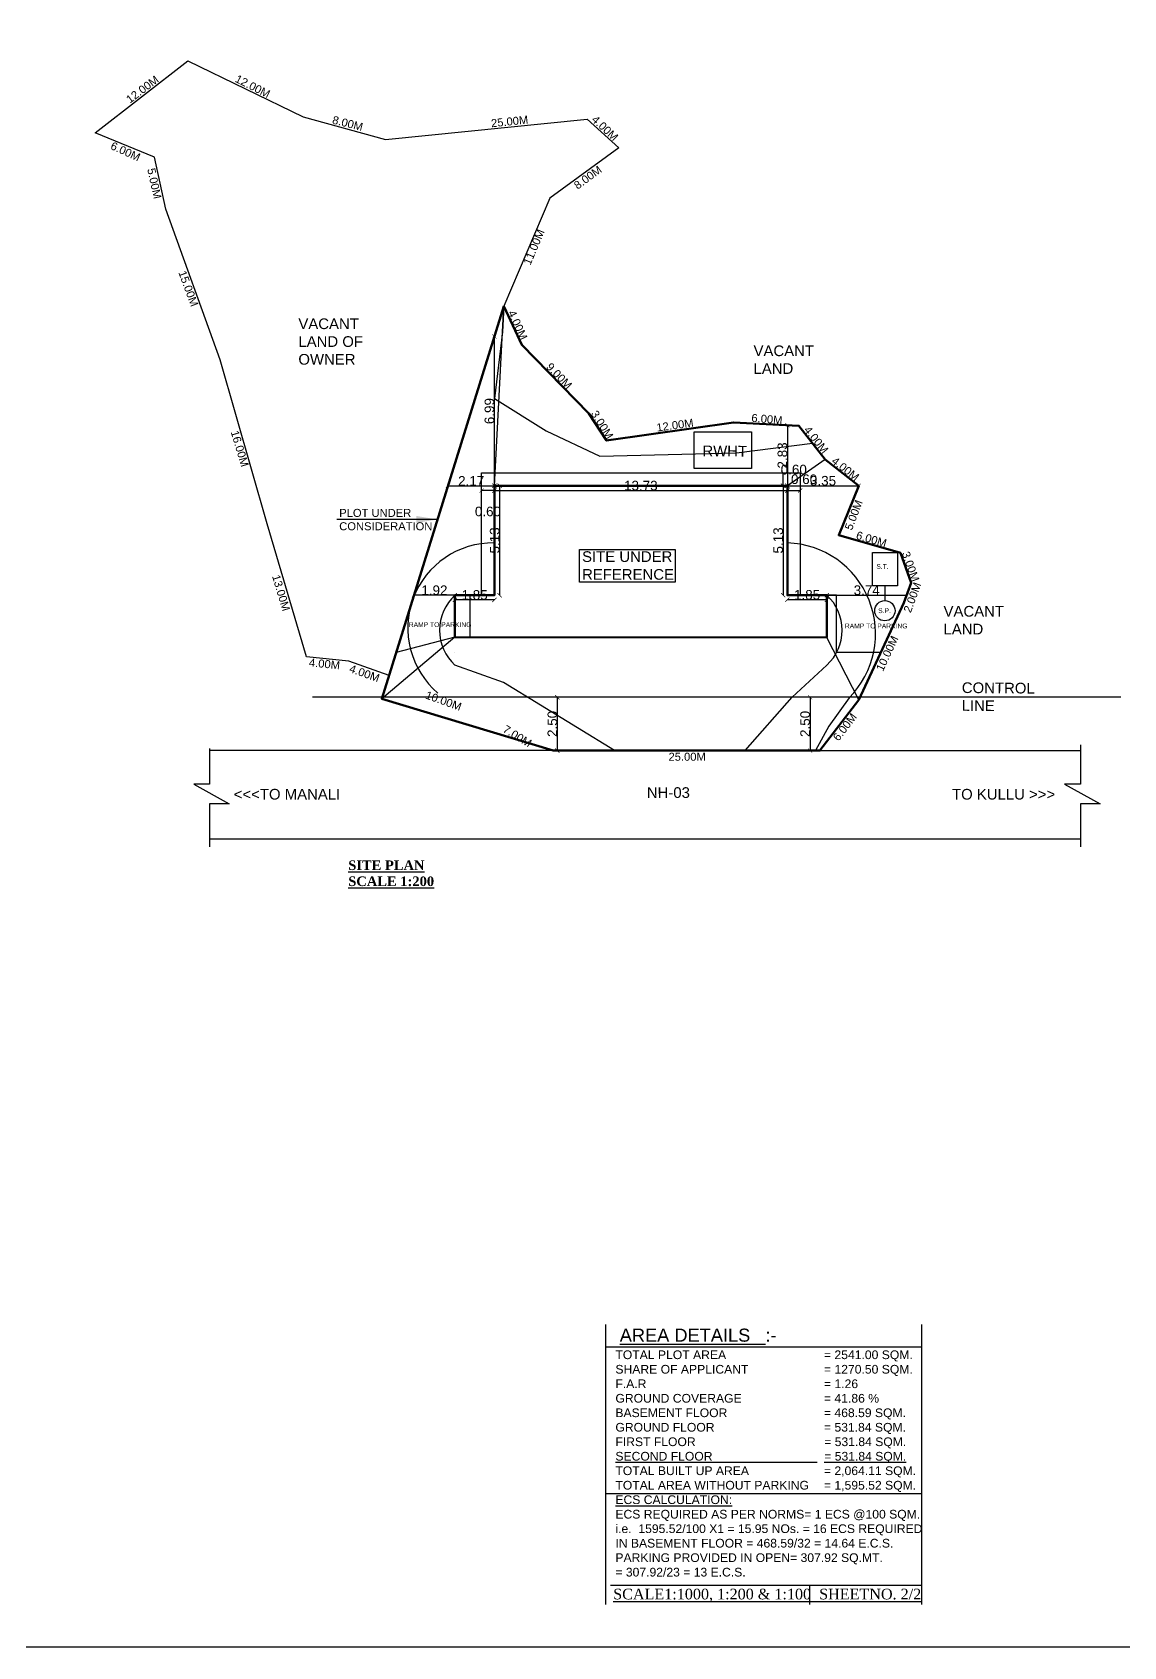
# Model space of a CAD drawing. Header units: metres. Extents: x 0 to 242, y 0 to 134.
# Drawn here: x 117.3 to 168.4, y 0 to 75.6 of the extents above; entities that cross this region are included whole.
import ezdxf

# ---------------------------------------------------------------- set-up
doc = ezdxf.new("R2010")
doc.units = ezdxf.units.M
doc.header["$MEASUREMENT"] = 0
for name, color, linetype in [('BLK_1_LVL_-1_BSMNT_FOOT_PRINT', 7, 'Continuous'), ('BLK_1_LVL_0_FRONT_SETBACK', 7, 'Continuous'), ('BLK_1_LVL_0_REAR_SETBACK', 7, 'Continuous'), ('BLK_1_LVL_0_SIDE_SETBACK1', 7, 'Continuous'), ('BLK_1_LVL_0_SIDE_SETBACK2', 7, 'Continuous'), ('BLK_1_PLANTATION_GREENSTRIP', 7, 'Continuous')]:
    doc.layers.add(name, color=color, linetype=linetype)
doc.layers.add('BLK_1_LVL_0_BLDG_FOOT_PRINT', color=7, linetype='Continuous', lineweight=50)
doc.layers.add('PLOT_BOUNDARY', color=7, linetype='Continuous', lineweight=50)
doc.styles.add('MtXpl_Times_New_Roma', font='timesbd.ttf')
doc.styles.get("Standard").update_dxf_attribs({"font": 'arial.ttf'})
doc.styles.add('style1', font='arial.ttf', dxfattribs={"height": 300})
doc.styles.add('STYLUSBT', font='arial.ttf')
doc.dimstyles.get("Standard").update_dxf_attribs({"dimtxt": 0.18, "dimasz": 0.18, "dimexe": 0.18, "dimexo": 0.0625, "dimgap": 0.09, "dimtad": 0, "dimtih": 1, "dimtoh": 1, "dimdec": 4, "dimzin": 0, "dimdsep": 46, "dimtxsty": 'Standard', "dimcen": 0.09, "dimadec": 0, "dimazin": 0, "dimtfac": 1, "dimtdec": 4, "dimtofl": 0, "dimtmove": 0, "dimatfit": 3, "dimfxl": 1, "dimtolj": 1, "dimtzin": 0, "dimarcsym": 0})
doc.dimstyles.new('STANDARD$0', dxfattribs={"dimtxt": 0.3, "dimasz": 0.2, "dimexe": 0.0625, "dimexo": 1, "dimgap": 0, "dimtad": 1, "dimtoh": 1, "dimzin": 0, "dimdsep": 46, "dimtxsty": 'STYLUSBT', "dimblk": 'ARCHTICK', "dimcen": 0.09375, "dimse1": 1, "dimse2": 1, "dimadec": 0, "dimazin": 0, "dimtfac": 1, "dimtofl": 0, "dimtmove": 2, "dimatfit": 3, "dimldrblk": 'ARCHTICK', "dimfxl": 1, "dimtolj": 1, "dimtzin": 0, "dimarcsym": 0})

# ---------------------------------------------------------------- blocks, each defined once
blk = doc.blocks.new('_ArchTick')
at = {"color": 0, "linetype": 'ByBlock', "const_width": 0.15}
blk.add_lwpolyline([(-0.5, -0.5), (0.5, 0.5)], dxfattribs=at)
blk = doc.blocks.new('*D111')
at = {"color": 0, "lineweight": -2, "transparency": 16777216}
blk.add_line((138.916, 54.167), (152.646, 54.167), dxfattribs=at)
at = {"layer": 'DEFPOINTS', "color": 0, "transparency": 16777216}
for p in [(138.916, 54.395), (152.646, 54.395), (152.646, 54.167)]:
    blk.add_point(p, dxfattribs=at)
at = {"color": 0, "lineweight": -2, "transparency": 16777216, "xscale": 0.2, "yscale": 0.2, "zscale": 0.2, "rotation": 180}
blk.add_blockref('_ArchTick', (138.916, 54.167), dxfattribs=at)
at = {"color": 0, "lineweight": -2, "transparency": 16777216, "xscale": 0.2, "yscale": 0.2, "zscale": 0.2}
blk.add_blockref('_ArchTick', (152.646, 54.167), dxfattribs=at)
at = {"color": 0, "transparency": 16777216, "insert": (145.781, 54.397), "char_height": 0.3, "attachment_point": 5, "style": 'STYLUSBT'}
blk.add_mtext('\\A1;{\\H1.5x;13.73}', dxfattribs=at)
blk = doc.blocks.new('*D112')
at = {"color": 0, "lineweight": -2, "transparency": 16777216}
blk.add_line((139.164, 54.395), (139.164, 49.265), dxfattribs=at)
at = {"layer": 'DEFPOINTS', "color": 0, "transparency": 16777216}
for p in [(138.916, 54.395), (138.916, 49.265), (139.164, 49.265)]:
    blk.add_point(p, dxfattribs=at)
at = {"color": 0, "lineweight": -2, "transparency": 16777216, "xscale": 0.2, "yscale": 0.2, "zscale": 0.2}
for p, rotation in [((139.164, 54.395), 90), ((139.164, 49.265), 270)]:
    blk.add_blockref('_ArchTick', p, dxfattribs=dict(at, rotation=rotation))
at = {"color": 0, "transparency": 16777216, "insert": (138.934, 51.83), "char_height": 0.3, "attachment_point": 5, "rotation": 90, "style": 'STYLUSBT'}
blk.add_mtext('\\A1;{\\H1.5x;5.13}', dxfattribs=at)
blk = doc.blocks.new('*D113')
at = {"color": 0, "lineweight": -2, "transparency": 16777216}
blk.add_line((138.916, 49.044), (137.066, 49.044), dxfattribs=at)
at = {"layer": 'DEFPOINTS', "color": 0, "transparency": 16777216}
for p in [(137.066, 49.265), (138.916, 49.265), (137.066, 49.044)]:
    blk.add_point(p, dxfattribs=at)
at = {"color": 0, "lineweight": -2, "transparency": 16777216, "xscale": 0.2, "yscale": 0.2, "zscale": 0.2}
for p, rotation in [((137.066, 49.044), 179.9999999999879), ((138.916, 49.044), 359.9999999999879)]:
    blk.add_blockref('_ArchTick', p, dxfattribs=dict(at, rotation=rotation))
at = {"color": 0, "transparency": 16777216, "insert": (137.991, 49.274), "char_height": 0.3, "attachment_point": 5, "style": 'STYLUSBT'}
blk.add_mtext('\\A1;{\\H1.5x;1.85}', dxfattribs=at)
blk = doc.blocks.new('*D114')
at = {"color": 0, "lineweight": -2, "transparency": 16777216}
blk.add_line((154.496, 49.052), (152.646, 49.052), dxfattribs=at)
at = {"layer": 'DEFPOINTS', "color": 0, "transparency": 16777216}
for p in [(152.646, 49.265), (154.496, 49.265), (152.646, 49.052)]:
    blk.add_point(p, dxfattribs=at)
at = {"color": 0, "lineweight": -2, "transparency": 16777216, "xscale": 0.2, "yscale": 0.2, "zscale": 0.2, "rotation": 180}
blk.add_blockref('_ArchTick', (152.646, 49.052), dxfattribs=at)
at = {"color": 0, "lineweight": -2, "transparency": 16777216, "xscale": 0.2, "yscale": 0.2, "zscale": 0.2}
blk.add_blockref('_ArchTick', (154.496, 49.052), dxfattribs=at)
at = {"color": 0, "transparency": 16777216, "insert": (153.571, 49.281), "char_height": 0.3, "attachment_point": 5, "style": 'STYLUSBT'}
blk.add_mtext('\\A1;{\\H1.5x;1.85}', dxfattribs=at)
blk = doc.blocks.new('*D115')
at = {"color": 0, "lineweight": -2, "transparency": 16777216}
blk.add_line((152.449, 54.395), (152.449, 49.265), dxfattribs=at)
at = {"layer": 'DEFPOINTS', "color": 0, "transparency": 16777216}
for p in [(152.646, 54.395), (152.449, 49.265), (152.646, 49.265)]:
    blk.add_point(p, dxfattribs=at)
at = {"color": 0, "lineweight": -2, "transparency": 16777216, "xscale": 0.2, "yscale": 0.2, "zscale": 0.2}
for p, rotation in [((152.449, 54.395), 90), ((152.449, 49.265), 270)]:
    blk.add_blockref('_ArchTick', p, dxfattribs=dict(at, rotation=rotation))
at = {"color": 0, "transparency": 16777216, "insert": (152.219, 51.83), "char_height": 0.3, "attachment_point": 5, "rotation": 90, "style": 'STYLUSBT'}
blk.add_mtext('\\A1;{\\H1.5x;5.13}', dxfattribs=at)
blk = doc.blocks.new('*D104')
at = {"color": 0, "lineweight": -2, "transparency": 16777216}
blk.add_line((152.646, 54.167), (153.247, 54.167), dxfattribs=at)
at = {"layer": 'DEFPOINTS', "color": 0, "transparency": 16777216}
for p in [(152.646, 54.167), (153.247, 54.167), (153.247, 54.167)]:
    blk.add_point(p, dxfattribs=at)
at = {"color": 0, "lineweight": -2, "transparency": 16777216, "xscale": 0.2, "yscale": 0.2, "zscale": 0.2, "rotation": 180}
blk.add_blockref('_ArchTick', (152.646, 54.167), dxfattribs=at)
at = {"color": 0, "lineweight": -2, "transparency": 16777216, "xscale": 0.2, "yscale": 0.2, "zscale": 0.2}
blk.add_blockref('_ArchTick', (153.247, 54.167), dxfattribs=at)
at = {"color": 0, "transparency": 16777216, "insert": (152.947, 55.149), "char_height": 0.3, "attachment_point": 5, "style": 'STYLUSBT'}
blk.add_mtext('\\A1;{\\H1.5x;0.60}', dxfattribs=at)
blk = doc.blocks.new('*D116')
at = {"color": 0, "lineweight": -2, "transparency": 16777216}
blk.add_line((152.449, 54.395), (152.449, 54.995), dxfattribs=at)
at = {"layer": 'DEFPOINTS', "color": 0, "transparency": 16777216}
for p in [(152.449, 54.995), (152.449, 54.995), (152.449, 54.395)]:
    blk.add_point(p, dxfattribs=at)
at = {"color": 0, "lineweight": -2, "transparency": 16777216, "xscale": 0.2, "yscale": 0.2, "zscale": 0.2}
for p, rotation in [((152.449, 54.995), 90), ((152.449, 54.395), 270)]:
    blk.add_blockref('_ArchTick', p, dxfattribs=dict(at, rotation=rotation))
at = {"color": 0, "transparency": 16777216, "insert": (153.43, 54.695), "char_height": 0.3, "attachment_point": 5, "style": 'STYLUSBT'}
blk.add_mtext('\\A1;{\\H1.5x;0.60}', dxfattribs=at)
blk = doc.blocks.new('*D105')
at = {"color": 0, "lineweight": -2, "transparency": 16777216}
blk.add_line((138.916, 54.167), (138.317, 54.167), dxfattribs=at)
at = {"layer": 'DEFPOINTS', "color": 0, "transparency": 16777216}
for p in [(138.317, 54.167), (138.317, 54.167), (138.916, 54.167)]:
    blk.add_point(p, dxfattribs=at)
at = {"color": 0, "lineweight": -2, "transparency": 16777216, "xscale": 0.2, "yscale": 0.2, "zscale": 0.2, "rotation": 180}
blk.add_blockref('_ArchTick', (138.317, 54.167), dxfattribs=at)
at = {"color": 0, "lineweight": -2, "transparency": 16777216, "xscale": 0.2, "yscale": 0.2, "zscale": 0.2}
blk.add_blockref('_ArchTick', (138.916, 54.167), dxfattribs=at)
at = {"color": 0, "transparency": 16777216, "insert": (138.617, 53.186), "char_height": 0.3, "attachment_point": 5, "style": 'STYLUSBT'}
blk.add_mtext('\\A1;{\\H1.5x;0.60}', dxfattribs=at)
blk = doc.blocks.new('*D117')
at = {"color": 0, "lineweight": -2, "transparency": 16777216}
blk.add_line((153.71, 44.485), (153.71, 41.985), dxfattribs=at)
at = {"layer": 'DEFPOINTS', "color": 0, "transparency": 16777216}
for p in [(153.71, 44.485), (153.71, 41.985), (153.71, 41.985)]:
    blk.add_point(p, dxfattribs=at)
at = {"color": 0, "lineweight": -2, "transparency": 16777216, "xscale": 0.2, "yscale": 0.2, "zscale": 0.2}
for p, rotation in [((153.71, 44.485), 90), ((153.71, 41.985), 270)]:
    blk.add_blockref('_ArchTick', p, dxfattribs=dict(at, rotation=rotation))
at = {"color": 0, "transparency": 16777216, "insert": (153.48, 43.235), "char_height": 0.3, "attachment_point": 5, "rotation": 90, "style": 'STYLUSBT'}
blk.add_mtext('\\A1;{\\H1.5x;2.50}', dxfattribs=at)
blk = doc.blocks.new('*D118')
at = {"color": 0, "lineweight": -2, "transparency": 16777216}
blk.add_line((141.866, 44.485), (141.866, 41.985), dxfattribs=at)
at = {"layer": 'DEFPOINTS', "color": 0, "transparency": 16777216}
for p in [(141.811, 44.485), (141.811, 41.985), (141.866, 41.985)]:
    blk.add_point(p, dxfattribs=at)
at = {"color": 0, "lineweight": -2, "transparency": 16777216, "xscale": 0.2, "yscale": 0.2, "zscale": 0.2}
for p, rotation in [((141.866, 44.485), 90), ((141.866, 41.985), 270)]:
    blk.add_blockref('_ArchTick', p, dxfattribs=dict(at, rotation=rotation))
at = {"color": 0, "transparency": 16777216, "insert": (141.637, 43.235), "char_height": 0.3, "attachment_point": 5, "rotation": 90, "style": 'STYLUSBT'}
blk.add_mtext('\\A1;{\\H1.5x;2.50}', dxfattribs=at)
blk = doc.blocks.new('*D106')
at = {"color": 0, "lineweight": -2, "transparency": 16777216}
blk.add_line((137.066, 49.265), (135.15, 49.265), dxfattribs=at)
at = {"layer": 'DEFPOINTS', "color": 0, "transparency": 16777216}
for p in [(135.15, 49.265), (135.15, 49.265), (137.066, 49.265)]:
    blk.add_point(p, dxfattribs=at)
at = {"color": 0, "lineweight": -2, "transparency": 16777216, "xscale": 0.2, "yscale": 0.2, "zscale": 0.2}
for p, rotation in [((135.15, 49.265), 179.9999963556885), ((137.066, 49.265), 359.9999963556886)]:
    blk.add_blockref('_ArchTick', p, dxfattribs=dict(at, rotation=rotation))
at = {"color": 0, "transparency": 16777216, "insert": (136.108, 49.495), "char_height": 0.3, "attachment_point": 5, "rotation": 360, "style": 'STYLUSBT'}
blk.add_mtext('\\A1;{\\H1.5x;1.92}', dxfattribs=at)
blk = doc.blocks.new('*D107')
at = {"color": 0, "lineweight": -2, "transparency": 16777216}
blk.add_line((136.744, 54.395), (138.916, 54.395), dxfattribs=at)
at = {"layer": 'DEFPOINTS', "color": 0, "transparency": 16777216}
for p in [(136.744, 54.395), (138.916, 54.395), (138.916, 54.395)]:
    blk.add_point(p, dxfattribs=at)
at = {"color": 0, "lineweight": -2, "transparency": 16777216, "xscale": 0.2, "yscale": 0.2, "zscale": 0.2, "rotation": 180}
blk.add_blockref('_ArchTick', (136.744, 54.395), dxfattribs=at)
at = {"color": 0, "lineweight": -2, "transparency": 16777216, "xscale": 0.2, "yscale": 0.2, "zscale": 0.2}
blk.add_blockref('_ArchTick', (138.916, 54.395), dxfattribs=at)
at = {"color": 0, "transparency": 16777216, "insert": (137.83, 54.621), "char_height": 0.3, "attachment_point": 5, "style": 'STYLUSBT'}
blk.add_mtext('\\A1;{\\H1.5x;2.17}', dxfattribs=at)
blk = doc.blocks.new('*D108')
at = {"color": 0, "lineweight": -2, "transparency": 16777216}
blk.add_line((138.916, 54.395), (138.916, 61.386), dxfattribs=at)
at = {"layer": 'DEFPOINTS', "color": 0, "transparency": 16777216}
for p in [(138.916, 61.386), (138.916, 61.386), (138.916, 54.395)]:
    blk.add_point(p, dxfattribs=at)
at = {"color": 0, "lineweight": -2, "transparency": 16777216, "xscale": 0.2, "yscale": 0.2, "zscale": 0.2}
for p, rotation in [((138.916, 61.386), 90), ((138.916, 54.395), 270)]:
    blk.add_blockref('_ArchTick', p, dxfattribs=dict(at, rotation=rotation))
at = {"color": 0, "transparency": 16777216, "insert": (138.687, 57.89), "char_height": 0.3, "attachment_point": 5, "rotation": 90, "style": 'STYLUSBT'}
blk.add_mtext('\\A1;{\\H1.5x;6.99}', dxfattribs=at)
blk = doc.blocks.new('*D109')
at = {"color": 0, "lineweight": -2, "transparency": 16777216}
blk.add_line((152.646, 57.23), (152.646, 54.395), dxfattribs=at)
at = {"layer": 'DEFPOINTS', "color": 0, "transparency": 16777216}
for p in [(152.646, 57.23), (152.646, 54.395), (152.646, 54.395)]:
    blk.add_point(p, dxfattribs=at)
at = {"color": 0, "lineweight": -2, "transparency": 16777216, "xscale": 0.2, "yscale": 0.2, "zscale": 0.2}
for p, rotation in [((152.646, 57.23), 90), ((152.646, 54.395), 270)]:
    blk.add_blockref('_ArchTick', p, dxfattribs=dict(at, rotation=rotation))
at = {"color": 0, "transparency": 16777216, "insert": (152.416, 55.812), "char_height": 0.3, "attachment_point": 5, "rotation": 90, "style": 'STYLUSBT'}
blk.add_mtext('\\A1;{\\H1.5x;2.83}', dxfattribs=at)
blk = doc.blocks.new('*D119')
at = {"color": 0, "lineweight": -2, "transparency": 16777216}
blk.add_line((152.646, 54.396), (155.992, 54.395), dxfattribs=at)
at = {"layer": 'DEFPOINTS', "color": 0, "transparency": 16777216}
for p in [(152.646, 54.395), (155.992, 54.395), (155.992, 54.394)]:
    blk.add_point(p, dxfattribs=at)
at = {"color": 0, "lineweight": -2, "transparency": 16777216, "xscale": 0.2, "yscale": 0.2, "zscale": 0.2}
for p, rotation in [((152.646, 54.396), 179.9851306860198), ((155.992, 54.395), 359.9851306860198)]:
    blk.add_blockref('_ArchTick', p, dxfattribs=dict(at, rotation=rotation))
at = {"color": 0, "transparency": 16777216, "insert": (154.319, 54.625), "char_height": 0.3, "attachment_point": 5, "rotation": 359.98513, "style": 'STYLUSBT'}
blk.add_mtext('\\A1;{\\H1.5x;3.35}', dxfattribs=at)
blk = doc.blocks.new('*D110')
at = {"color": 0, "lineweight": -2, "transparency": 16777216}
blk.add_line((154.496, 49.265), (158.234, 49.265), dxfattribs=at)
at = {"layer": 'DEFPOINTS', "color": 0, "transparency": 16777216}
for p in [(154.496, 49.265), (158.234, 49.265), (158.234, 49.265)]:
    blk.add_point(p, dxfattribs=at)
at = {"color": 0, "lineweight": -2, "transparency": 16777216, "xscale": 0.2, "yscale": 0.2, "zscale": 0.2, "rotation": 180}
blk.add_blockref('_ArchTick', (154.496, 49.265), dxfattribs=at)
at = {"color": 0, "lineweight": -2, "transparency": 16777216, "xscale": 0.2, "yscale": 0.2, "zscale": 0.2}
blk.add_blockref('_ArchTick', (158.234, 49.265), dxfattribs=at)
at = {"color": 0, "transparency": 16777216, "insert": (156.365, 49.495), "char_height": 0.3, "attachment_point": 5, "style": 'STYLUSBT'}
blk.add_mtext('\\A1;{\\H1.5x;3.74}', dxfattribs=at)

msp = doc.modelspace()

# ---------------------------------------------------------------- linework, layer by layer
at = {"ltscale": 0.02}
for p, q in [((138.316, 49.265), (138.316, 54.995)), ((138.316, 54.995), (153.246, 54.995)), ((153.246, 54.995), (153.246, 49.265))]:
    msp.add_line(p, q, dxfattribs=at)
for p, q in [((157.217, 49.702), (157.217, 49.013)), ((137.066, 46.585), (137.066, 46.585)), ((152.877, 44.485), (154.496, 45.985)), ((150.667, 41.985), (152.877, 44.485)), ((155.539, 44.462), (154.597, 43.129)), ((154.597, 43.129), (153.97, 41.985)), ((141.671, 41.985), (125.572, 41.985)), ((154.171, 41.985), (166.385, 41.985)), ((125.572, 37.851), (166.385, 37.851)), ((144.124, 15.097), (144.124, 1.974)), ((158.937, 15.097), (158.937, 1.974)), ((158.937, 14.03), (144.124, 14.03)), ((144.124, 7.176), (158.937, 7.176)), ((144.361, 2.878), (158.937, 2.878)), ((153.681, 2.878), (153.681, 1.974))]:
    msp.add_line(p, q)
for points in [[(0, 0), (242.046, 0), (242.046, 134.244), (0, 134.244)], [(148.275, 56.916), (150.959, 56.916), (150.959, 55.202), (148.275, 55.202)], [(142.906, 51.412), (147.387, 51.412), (147.387, 49.87), (142.906, 49.87)], [(156.634, 51.269), (157.8, 51.269), (157.8, 49.702), (156.634, 49.702)]]:
    msp.add_lwpolyline(points, close=True)
for points in [[(133.98, 45.502), (132.098, 46.178), (130.121, 46.371), (128.265, 52.601), (126.061, 60.291), (123.527, 67.35), (122.984, 69.79), (120.209, 70.931), (124.559, 74.296), (129.959, 71.681), (133.814, 70.613), (143.266, 71.572), (144.748, 70.228), (141.514, 67.874), (139.36, 62.813)], [(144.544, 41.985), (139.338, 45.172), (137.066, 45.988)], [(125.572, 42.089), (125.572, 40.405), (124.832, 40.405), (126.494, 39.493), (125.572, 39.493), (125.572, 37.469)], [(166.385, 42.26), (166.385, 40.405), (165.636, 40.405), (167.307, 39.493), (166.385, 39.493), (166.385, 37.469)]]:
    msp.add_lwpolyline(points)
at = {"ltscale": 0.5}
msp.add_lwpolyline([(168.265, 44.485), (130.392, 44.485)], dxfattribs=at)
msp.add_circle((157.217, 48.538), 0.475)
for centre, radius, start, end in [((138.856, 47.722), 3.993, 89.13877, 229.6379), ((152.522, 47.462), 4.255, 315.16328, 88.31884), ((138.586, 47.625), 2.236, 132.80978, 227.19022), ((152.977, 47.625), 2.236, 312.80978, 47.19022)]:
    msp.add_arc(centre, radius, start, end)
at = {"layer": 'BLK_1_LVL_-1_BSMNT_FOOT_PRINT'}
msp.add_lwpolyline([(154.496, 49.265), (152.646, 49.265), (152.646, 54.395), (138.916, 54.395), (138.916, 49.265), (137.76, 49.265), (137.76, 47.293), (154.496, 47.287)], close=True, dxfattribs=at)
at = {"layer": 'BLK_1_LVL_0_BLDG_FOOT_PRINT'}
msp.add_lwpolyline([(154.496, 49.265), (152.646, 49.265), (152.646, 54.395), (138.916, 54.395), (138.916, 49.265), (137.066, 49.265), (137.067, 47.293), (154.497, 47.287)], close=True, dxfattribs=at)
at = {"layer": 'BLK_1_LVL_0_FRONT_SETBACK'}
msp.add_lwpolyline([(154.171, 41.985), (155.997, 44.365), (154.497, 47.287), (137.066, 47.293), (133.641, 44.41), (141.671, 41.985)], close=True, dxfattribs=at)
at = {"layer": 'BLK_1_LVL_0_REAR_SETBACK'}
msp.add_lwpolyline([(138.916, 54.395), (138.916, 54.395), (139.36, 62.813), (140.202, 60.999), (143.337, 57.771), (144.176, 56.508), (150.116, 57.362), (153.185, 57.201), (154.414, 55.623), (152.646, 54.396), (138.916, 54.395)], close=True, dxfattribs=at)
at = {"layer": 'BLK_1_LVL_0_SIDE_SETBACK1'}
msp.add_lwpolyline([(157.028, 46.585), (154.953, 46.579), (154.953, 49.265), (152.646, 49.265), (152.646, 54.395), (155.992, 54.394), (155.057, 52.076), (157.943, 51.256), (158.441, 49.841), (158.103, 48.9), (157.028, 46.585)], close=True, dxfattribs=at)
at = {"layer": 'BLK_1_LVL_0_SIDE_SETBACK2'}
msp.add_lwpolyline([(137.067, 47.293), (134.317, 46.585), (136.744, 54.395), (138.916, 54.395), (138.916, 49.265), (137.76, 49.265), (137.76, 47.293)], close=True, dxfattribs=at)
at = {"layer": 'BLK_1_PLANTATION_GREENSTRIP'}
msp.add_lwpolyline([(153.819, 56.388), (153.185, 57.201), (150.116, 57.362), (144.162, 56.528), (143.337, 57.771), (140.202, 60.999), (139.36, 62.813), (139.296, 61.607), (138.916, 58.477), (141.345, 56.962), (143.858, 55.776), (150.259, 55.937), (153.819, 56.388)], close=True, dxfattribs=at)
at = {"layer": 'PLOT_BOUNDARY', "color": 7, "linetype": 'ByBlock', "ltscale": 0.05}
msp.add_line((133.98, 45.502), (133.98, 45.502), dxfattribs=at)
at = {"layer": 'PLOT_BOUNDARY', "color": 7}
msp.add_lwpolyline([(139.36, 62.813), (133.641, 44.41), (141.671, 41.985), (154.171, 41.985), (155.997, 44.365), (158.103, 48.9), (158.441, 49.841), (157.943, 51.256), (155.057, 52.076), (155.992, 54.394), (154.414, 55.623), (153.185, 57.201), (150.116, 57.362), (144.176, 56.508), (143.337, 57.771), (140.202, 60.999)], close=True, dxfattribs=at)

# ---------------------------------------------------------------- texts
at = {"style": 'MtXpl_Times_New_Roma'}
for s, p in [('%%USITE PLAN', (132.072, 36.389)), ('%%USCALE 1:200', (132.072, 35.638))]:
    msp.add_text(s, height=0.45, dxfattribs=at).set_placement(p)
at = {"attachment_point": 1}
for s, insert, char_height, width, rotation in [('12.00M', (121.613, 72.588), 0.375, 2.35801, 37.13794), ('12.00M', (126.898, 73.67), 0.375, 2.35801, 333.12979), ('8.00M', (131.386, 71.734), 0.375, 2.35801, 345.71797), ('25.00M', (138.743, 71.56), 0.375, 2.35801, 5.82646), ('4.00M', (143.698, 71.781), 0.375, 1.44477, 316.88924), ('6.00M', (121.049, 70.527), 0.375, 1.57971, 335.4874), ('5.00M', (123.014, 69.307), 0.375, 1.57971, 282.49145), ('8.00M', (142.596, 68.561), 0.375, 1.44477, 36.12342), ('11.00M', (140.258, 64.846), 0.375, 1.44477, 67.12289), ('15.00M', (124.455, 64.517), 0.375, 2.35801, 290.29366), ('VACANT LAND OF OWNER', (129.734, 62.233), 0.5, 4.22405, 359.98626), ('4.00M', (139.882, 62.662), 0.375, 1.44477, 294.62564), ('VACANT LAND ', (151.062, 60.966), 0.5, 4.22405, 359.98626), ('9.00M', (141.584, 60.194), 0.375, 1.44477, 313.90113), ('3.00M', (143.737, 57.969), 0.375, 1.44477, 302.37798), ('12.00M', (146.488, 57.3), 0.375, 1.44477, 7.8368), ('6.00M', (150.98, 57.765), 0.375, 1.44477, 355.34671), ('16.00M', (126.919, 57.024), 0.375, 2.35801, 286.62608), ('4.00M', (153.69, 57.231), 0.375, 1.44477, 308.72729), ('RWHT', (148.667, 56.277), 0.5, 0.87008, 359.55533), ('4.00M', (154.912, 55.782), 0.375, 1.44477, 321.73379), ('5.00M', (155.319, 52.409), 0.375, 1.43097, 69.27386), ('PLOT UNDER CONSIDERATION', (131.647, 53.308), 0.375, 4.22405, 359.98626), ('6.00M', (155.941, 52.274), 0.375, 1.44477, 343.67931), ('SITE UNDER REFERENCE', (143.027, 51.324), 0.5, 4.22405, 359.98626), ('3.00M', (158.355, 51.359), 0.375, 2.35801, 289.71517), ('13.00M', (128.855, 50.267), 0.375, 2.35801, 286.62608), ('2.00M', (158.075, 48.543), 0.375, 2.35801, 69.84471), ('VACANT LAND ', (159.965, 48.762), 0.5, 4.22405, 359.98626), ('10.00M', (156.786, 45.824), 0.375, 2.35801, 65.12757), ('4.00M', (130.252, 46.306), 0.375, 1.55557, 354.43986), ('4.00M', (132.21, 46.03), 0.375, 1.54684, 340.28663), ('10.00M', (135.78, 44.789), 0.375, 2.35801, 340.17196), ('CONTROL LINE', (160.824, 45.183), 0.5, 3.64534, 359.55533), ('7.00M', (139.473, 43.204), 0.375, 1.46504, 328.564), ('6.00M', (154.747, 42.627), 0.375, 1.49922, 52.5507), ('25.00M', (147.077, 41.884), 0.375, 2.35801, 0.03628), ('<<<TO MANALI', (126.705, 40.189), 0.5, 4.93601, 0.03628), ('NH-03', (146.062, 40.267), 0.5, 4.93601, 0.03628), ('TO KULLU >>>', (160.362, 40.189), 0.5, 4.93601, 0.03628)]:
    msp.add_mtext(s, dxfattribs=dict(at, insert=insert, char_height=char_height, width=width, rotation=rotation))
at = {"char_height": 0.225, "attachment_point": 1}
for s, width, heights, insert in [('S.T.', 1.27518, [0.737], (156.817, 50.724)), ('S.P.', 1.27518, [0.737], (156.902, 48.651)), ('RAMP TO PARKING', 2.85894, [1.501], (134.908, 47.997)), ('RAMP TO PARKING', 3.29263, [1.501], (155.342, 47.936))]:
    msp.add_mtext_dynamic_manual_height_columns(s, width=width, gutter_width=12.5, heights=heights, dxfattribs=dict(at, insert=insert))
at = {"ltscale": 1500, "insert": (144.792, 14.902), "char_height": 0.81445, "width": 15.11049, "attachment_point": 1, "style": 'style1'}
msp.add_mtext('{\\H0.75x;\\LAREA DETAILS \\l  :-}', dxfattribs=at)
at = {"attachment_point": 1, "style": 'style1'}
for s, insert, char_height, width in [('{\\H1.001x;TOTAL PLOT AREA^I^I^I= 2541.00 SQM.\\PSHARE OF APPLICANT^I^I^I= 1270.50 SQM.\\PF.A.R^I^I^I^I^I^I= 1.26\\PGROUND COVERAGE^I^I^I= 41.86 %\\P}BASEMENT FLOOR ^I  ^I^I= 468.59 SQM.\\PGROUND FLOOR^I^I^I   ^I= 531.84 SQM.\\PFIRST FLOOR^I                               = 531.84 SQM.\\P{\\LSECOND FLOOR^I                               = 531.84 SQM.\\P}TOTAL BUILT UP AREA^I^I^I= 2,064.11 SQM.\\PTOTAL AREA WITHOUT PARKING^I= 1,595.52 SQM. \\P{\\LECS CALCULATION:\\P}ECS REQUIRED AS PER NORMS= 1 ECS @100 SQM.\\Pi.e.  1595.52/100 X1 = 15.95 NOs. = 16 ECS REQUIRED\\PIN BASEMENT FLOOR = 468.59/32 = 14.64 E.C.S.\\PPARKING PROVIDED IN OPEN= 307.92 SQ.MT.\\P= 307.92/23 = 13 E.C.S.', (144.589, 13.882), 0.40723, 14.45579), ('{\\fTimes New Roman|b0|i0|c0|p18;\\LSCALE1:1000, 1:200 & 1:100  SHEETNO. 2/2}', (144.486, 2.717), 0.5, 14.07957)]:
    msp.add_mtext(s, dxfattribs=dict(at, insert=insert, char_height=char_height, width=width))

# ---------------------------------------------------------------- dimensions: what is measured, and where the dimension line sits
for p1, p2, distance, picture, middle in [((138.916, 54.395), (138.916, 61.386), 0, '*D108', (138.687, 57.89)), ((152.6464, 57.2296), (152.6464, 54.3949), 0, '*D109', (152.4164, 55.8123)), ((152.646, 54.167), (153.247, 54.167), 0, '*D104', (152.947, 55.149)), ((136.744, 54.395), (138.916, 54.395), 0, '*D107', (137.83, 54.621)), ((138.916, 54.395), (138.916, 49.265), 0.248, '*D112', (138.934, 51.83)), ((138.916, 54.395), (152.646, 54.395), -0.228, '*D111', (145.781, 54.397)), ((152.646, 54.395), (152.646, 49.265), -0.198, '*D115', (152.219, 51.83)), ((152.449, 54.395), (152.449, 54.995), 0, '*D116', (153.43, 54.695)), ((152.646, 54.395), (155.992, 54.394), 0.001, '*D119', (154.319, 54.625)), ((138.916, 54.167), (138.317, 54.167), 0, '*D105', (138.617, 53.186)), ((137.066, 49.265), (135.15, 49.265), 0, '*D106', (136.108, 49.495)), ((138.916, 49.265), (137.066, 49.265), 0.221, '*D113', (137.991, 49.274)), ((154.496, 49.265), (152.646, 49.265), 0.213, '*D114', (153.571, 49.281)), ((154.496, 49.265), (158.234, 49.265), 0, '*D110', (156.365, 49.495)), ((141.811, 44.485), (141.811, 41.985), 0.055, '*D118', (141.637, 43.235)), ((153.71, 44.485), (153.71, 41.985), 0, '*D117', (153.48, 43.235))]:
    dim = msp.add_aligned_dim(p1=p1, p2=p2, distance=distance, text='{\\H1.5x;<>}', dimstyle='STANDARD$0')
    dim.commit()
    dim.dimension.update_dxf_attribs({"geometry": picture, "text_midpoint": middle})

# ---------------------------------------------------------------- leaders
msp.add_leader([(136.253, 52.814), (131.532, 52.814)], dimstyle='Standard', override={"dimasz": 1, "dimgap": 0.09, "dimtad": 0})

doc.saveas('drawing.dxf')
